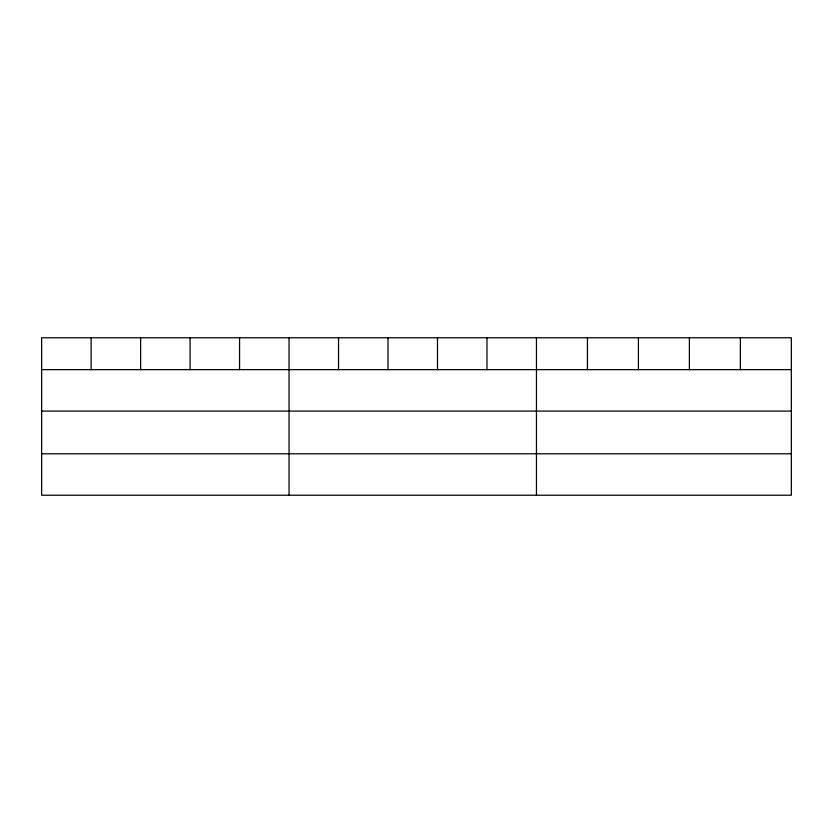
<?xml version="1.0" encoding="UTF-8"?>
<svg xmlns="http://www.w3.org/2000/svg" width="833" height="833" viewBox="0 0 833 833"><rect width="100%" height="100%" fill="white"/><g stroke="black" fill="none" stroke-linecap="round" stroke-linejoin="round"><path stroke-width="1.25" d="M791.35 411.086L791.35 337.771L41.65 337.771L41.65 495.229L791.35 495.229L791.35 411.086L41.65 411.086M41.65 369.644L791.35 369.644M41.65 453.787L791.35 453.787M740.37 337.771L740.37 369.644M689.391 337.771L689.391 369.644M638.411 337.771L638.411 369.644M587.432 337.771L587.432 369.644M536.452 337.771L536.452 495.229M486.972 337.771L486.972 369.644M437.492 337.771L437.492 369.644M388.011 337.771L388.011 369.644M338.531 337.771L338.531 369.644M289.051 337.771L289.051 495.229M239.571 337.771L239.571 369.644M190.091 337.771L190.091 369.644M140.61 337.771L140.61 369.644M91.13 337.771L91.13 369.644"/></g></svg>
